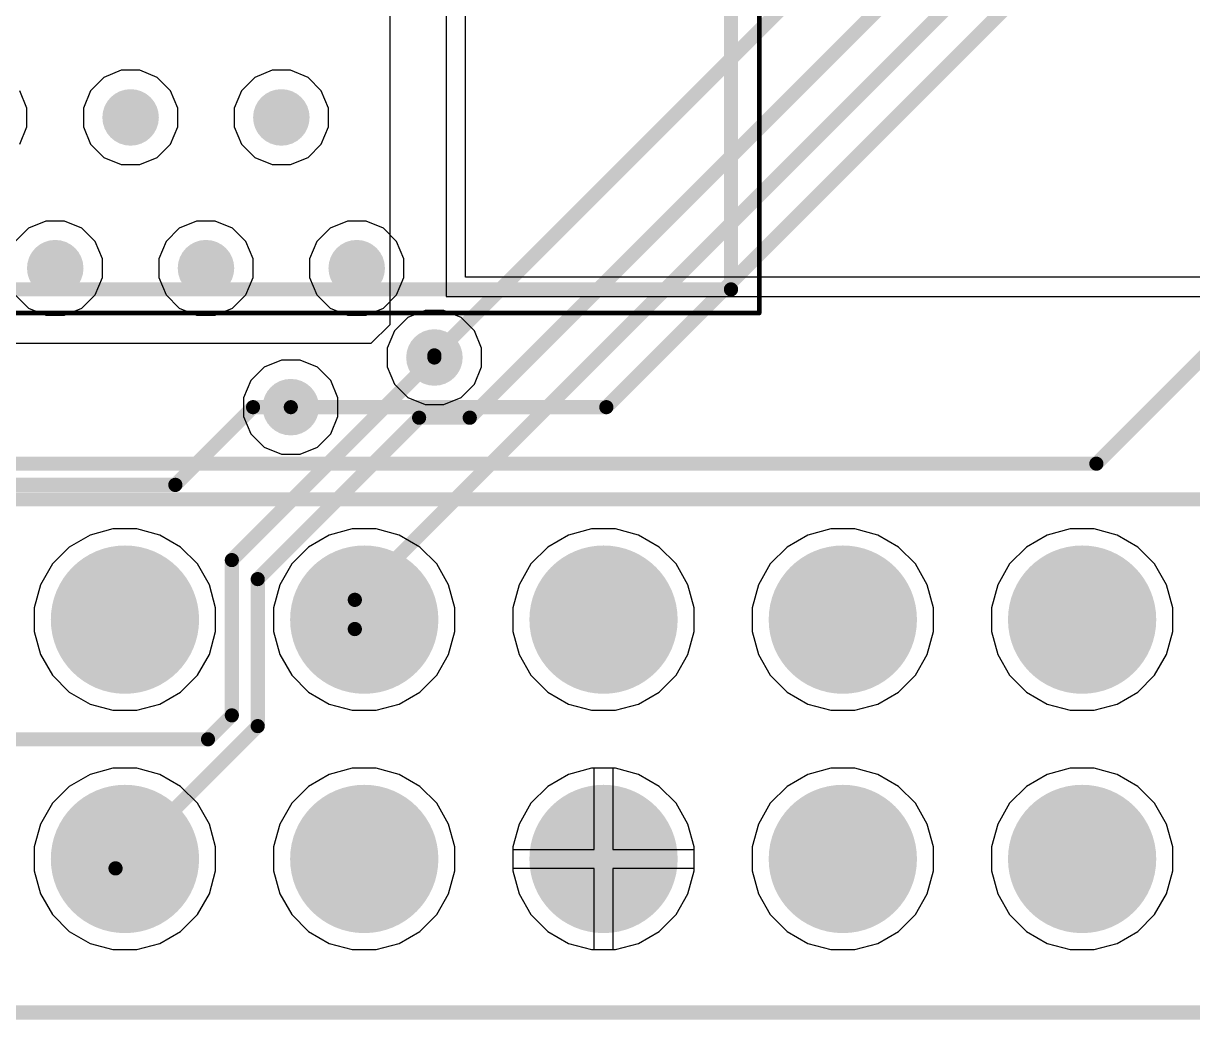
# Model space of a CAD drawing. Header units: inches. Extents: x 0 to 110, y 0 to 95.
# Drawn here: x 50.01 to 62.42, y 14.83 to 25.4 of the extents above; entities that cross this region are included whole.
import ezdxf

# ---------------------------------------------------------------- set-up
doc = ezdxf.new("R2010")
doc.units = ezdxf.units.IN
for name, color, linetype in [('Bottom Layer', 5, 'Continuous'), ('Bottom Solder', 6, 'Continuous'), ('Int1', 16, 'Continuous'), ('Int2', 76, 'Continuous'), ('Mechanical 13', 56, 'Continuous'), ('Multi-Layer', 9, 'Continuous'), ('Pad Holes', 156, 'Continuous'), ('Top Courtyard', 56, 'Continuous'), ('Top Layer', 1, 'Continuous'), ('Top Overlay', 2, 'Continuous'), ('Top Solder', 216, 'Continuous'), ('Via Holes', 16, 'Continuous')]:
    doc.layers.add(name, color=color, linetype=linetype)

# ---------------------------------------------------------------- blocks, each defined once
blk = doc.blocks.new('RPI_721')
at = {"layer": 'Bottom Layer'}
h = blk.add_hatch(color=5, dxfattribs=at)
edge = h.paths.add_edge_path()
edge.add_arc((-16.35, 25.77), 0.762, 0, 360)
h = blk.add_hatch(color=5, dxfattribs=at)
edge = h.paths.add_edge_path()
edge.add_arc((-13.81, 25.77), 0.762, 0, 360)
h = blk.add_hatch(color=5, dxfattribs=at)
edge = h.paths.add_edge_path()
edge.add_arc((-11.27, 25.77), 0.762, 0, 360)
h = blk.add_hatch(color=5, dxfattribs=at)
edge = h.paths.add_edge_path()
edge.add_arc((-8.73, 25.77), 0.762, 0, 360)
h = blk.add_hatch(color=5, dxfattribs=at)
edge = h.paths.add_edge_path()
edge.add_arc((-6.19, 25.77), 0.762, 0, 360)
h = blk.add_hatch(color=5, dxfattribs=at)
edge = h.paths.add_edge_path()
edge.add_arc((-16.35, 23.23), 0.762, 0, 360)
h = blk.add_hatch(color=5, dxfattribs=at)
edge = h.paths.add_edge_path()
edge.add_arc((-13.81, 23.23), 0.762, 0, 360)
h = blk.add_hatch(color=5, dxfattribs=at)
edge = h.paths.add_edge_path()
edge.add_arc((-11.27, 23.23), 0.762, 0, 360)
h = blk.add_hatch(color=5, dxfattribs=at)
edge = h.paths.add_edge_path()
edge.add_arc((-8.73, 23.23), 0.762, 0, 360)
h = blk.add_hatch(color=5, dxfattribs=at)
edge = h.paths.add_edge_path()
edge.add_arc((-6.19, 23.23), 0.762, 0, 360)
at = {"layer": 'Bottom Solder'}
h = blk.add_hatch(color=6, dxfattribs=at)
edge = h.paths.add_edge_path()
edge.add_arc((-16.35, 25.77), 0.787, 0, 360)
h = blk.add_hatch(color=6, dxfattribs=at)
edge = h.paths.add_edge_path()
edge.add_arc((-13.81, 25.77), 0.787, 0, 360)
h = blk.add_hatch(color=6, dxfattribs=at)
edge = h.paths.add_edge_path()
edge.add_arc((-11.27, 25.77), 0.787, 0, 360)
h = blk.add_hatch(color=6, dxfattribs=at)
edge = h.paths.add_edge_path()
edge.add_arc((-8.73, 25.77), 0.787, 0, 360)
h = blk.add_hatch(color=6, dxfattribs=at)
edge = h.paths.add_edge_path()
edge.add_arc((-6.19, 25.77), 0.787, 0, 360)
h = blk.add_hatch(color=6, dxfattribs=at)
edge = h.paths.add_edge_path()
edge.add_arc((-16.35, 23.23), 0.787, 0, 360)
h = blk.add_hatch(color=6, dxfattribs=at)
edge = h.paths.add_edge_path()
edge.add_arc((-13.81, 23.23), 0.787, 0, 360)
h = blk.add_hatch(color=6, dxfattribs=at)
edge = h.paths.add_edge_path()
edge.add_arc((-11.27, 23.23), 0.787, 0, 360)
h = blk.add_hatch(color=6, dxfattribs=at)
edge = h.paths.add_edge_path()
edge.add_arc((-8.73, 23.23), 0.787, 0, 360)
h = blk.add_hatch(color=6, dxfattribs=at)
edge = h.paths.add_edge_path()
edge.add_arc((-6.19, 23.23), 0.787, 0, 360)
at = {"layer": 'Int1'}
h = blk.add_hatch(color=16, dxfattribs=at)
edge = h.paths.add_edge_path()
edge.add_arc((-16.35, 25.77), 0.762, 0, 360)
h = blk.add_hatch(color=16, dxfattribs=at)
edge = h.paths.add_edge_path()
edge.add_arc((-13.81, 25.77), 0.762, 0, 360)
h = blk.add_hatch(color=16, dxfattribs=at)
edge = h.paths.add_edge_path()
edge.add_arc((-11.27, 25.77), 0.762, 0, 360)
h = blk.add_hatch(color=16, dxfattribs=at)
edge = h.paths.add_edge_path()
edge.add_arc((-8.73, 25.77), 0.762, 0, 360)
h = blk.add_hatch(color=16, dxfattribs=at)
edge = h.paths.add_edge_path()
edge.add_arc((-6.19, 25.77), 0.762, 0, 360)
h = blk.add_hatch(color=16, dxfattribs=at)
edge = h.paths.add_edge_path()
edge.add_arc((-16.35, 23.23), 0.762, 0, 360)
h = blk.add_hatch(color=16, dxfattribs=at)
edge = h.paths.add_edge_path()
edge.add_arc((-13.81, 23.23), 0.762, 0, 360)
h = blk.add_hatch(color=16, dxfattribs=at)
edge = h.paths.add_edge_path()
edge.add_arc((-11.27, 23.23), 0.762, 0, 360)
h = blk.add_hatch(color=16, dxfattribs=at)
edge = h.paths.add_edge_path()
edge.add_arc((-8.73, 23.23), 0.762, 0, 360)
h = blk.add_hatch(color=16, dxfattribs=at)
edge = h.paths.add_edge_path()
edge.add_arc((-6.19, 23.23), 0.762, 0, 360)
at = {"layer": 'Int2'}
h = blk.add_hatch(color=76, dxfattribs=at)
edge = h.paths.add_edge_path()
edge.add_arc((-16.35, 25.77), 0.762, 0, 360)
h = blk.add_hatch(color=76, dxfattribs=at)
edge = h.paths.add_edge_path()
edge.add_arc((-13.81, 25.77), 0.762, 0, 360)
h = blk.add_hatch(color=76, dxfattribs=at)
edge = h.paths.add_edge_path()
edge.add_arc((-11.27, 25.77), 0.762, 0, 360)
h = blk.add_hatch(color=76, dxfattribs=at)
edge = h.paths.add_edge_path()
edge.add_arc((-8.73, 25.77), 0.762, 0, 360)
h = blk.add_hatch(color=76, dxfattribs=at)
edge = h.paths.add_edge_path()
edge.add_arc((-6.19, 25.77), 0.762, 0, 360)
h = blk.add_hatch(color=76, dxfattribs=at)
edge = h.paths.add_edge_path()
edge.add_arc((-16.35, 23.23), 0.762, 0, 360)
h = blk.add_hatch(color=76, dxfattribs=at)
edge = h.paths.add_edge_path()
edge.add_arc((-13.81, 23.23), 0.762, 0, 360)
h = blk.add_hatch(color=76, dxfattribs=at)
edge = h.paths.add_edge_path()
edge.add_arc((-11.27, 23.23), 0.762, 0, 360)
h = blk.add_hatch(color=76, dxfattribs=at)
edge = h.paths.add_edge_path()
edge.add_arc((-8.73, 23.23), 0.762, 0, 360)
h = blk.add_hatch(color=76, dxfattribs=at)
edge = h.paths.add_edge_path()
edge.add_arc((-6.19, 23.23), 0.762, 0, 360)
at = {"layer": 'Multi-Layer'}
h = blk.add_hatch(color=9, dxfattribs=at)
edge = h.paths.add_edge_path()
edge.add_arc((-16.35, 25.77), 0.762, 0, 360)
h = blk.add_hatch(color=9, dxfattribs=at)
edge = h.paths.add_edge_path()
edge.add_arc((-13.81, 25.77), 0.762, 0, 360)
h = blk.add_hatch(color=9, dxfattribs=at)
edge = h.paths.add_edge_path()
edge.add_arc((-11.27, 25.77), 0.762, 0, 360)
h = blk.add_hatch(color=9, dxfattribs=at)
edge = h.paths.add_edge_path()
edge.add_arc((-8.73, 25.77), 0.762, 0, 360)
h = blk.add_hatch(color=9, dxfattribs=at)
edge = h.paths.add_edge_path()
edge.add_arc((-6.19, 25.77), 0.762, 0, 360)
h = blk.add_hatch(color=9, dxfattribs=at)
edge = h.paths.add_edge_path()
edge.add_arc((-16.35, 23.23), 0.762, 0, 360)
h = blk.add_hatch(color=9, dxfattribs=at)
edge = h.paths.add_edge_path()
edge.add_arc((-13.81, 23.23), 0.762, 0, 360)
h = blk.add_hatch(color=9, dxfattribs=at)
edge = h.paths.add_edge_path()
edge.add_arc((-11.27, 23.23), 0.762, 0, 360)
h = blk.add_hatch(color=9, dxfattribs=at)
edge = h.paths.add_edge_path()
edge.add_arc((-8.73, 23.23), 0.762, 0, 360)
h = blk.add_hatch(color=9, dxfattribs=at)
edge = h.paths.add_edge_path()
edge.add_arc((-6.19, 23.23), 0.762, 0, 360)
at = {"layer": 'Pad Holes'}
h = blk.add_hatch(color=7, dxfattribs=at)
edge = h.paths.add_edge_path()
edge.add_arc((-16.35, 25.77), 0.508, 0, 360)
h = blk.add_hatch(color=7, dxfattribs=at)
edge = h.paths.add_edge_path()
edge.add_arc((-13.81, 25.77), 0.508, 0, 360)
h = blk.add_hatch(color=7, dxfattribs=at)
edge = h.paths.add_edge_path()
edge.add_arc((-11.27, 25.77), 0.508, 0, 360)
h = blk.add_hatch(color=7, dxfattribs=at)
edge = h.paths.add_edge_path()
edge.add_arc((-8.73, 25.77), 0.508, 0, 360)
h = blk.add_hatch(color=7, dxfattribs=at)
edge = h.paths.add_edge_path()
edge.add_arc((-6.19, 25.77), 0.508, 0, 360)
h = blk.add_hatch(color=7, dxfattribs=at)
edge = h.paths.add_edge_path()
edge.add_arc((-16.35, 23.23), 0.508, 0, 360)
h = blk.add_hatch(color=7, dxfattribs=at)
edge = h.paths.add_edge_path()
edge.add_arc((-13.81, 23.23), 0.508, 0, 360)
h = blk.add_hatch(color=7, dxfattribs=at)
edge = h.paths.add_edge_path()
edge.add_arc((-11.27, 23.23), 0.508, 0, 360)
h = blk.add_hatch(color=7, dxfattribs=at)
edge = h.paths.add_edge_path()
edge.add_arc((-8.73, 23.23), 0.508, 0, 360)
h = blk.add_hatch(color=7, dxfattribs=at)
edge = h.paths.add_edge_path()
edge.add_arc((-6.19, 23.23), 0.508, 0, 360)
at = {"layer": 'Top Layer'}
h = blk.add_hatch(color=1, dxfattribs=at)
edge = h.paths.add_edge_path()
edge.add_arc((-16.35, 25.77), 0.762, 0, 360)
h = blk.add_hatch(color=1, dxfattribs=at)
edge = h.paths.add_edge_path()
edge.add_arc((-13.81, 25.77), 0.762, 0, 360)
h = blk.add_hatch(color=1, dxfattribs=at)
edge = h.paths.add_edge_path()
edge.add_arc((-11.27, 25.77), 0.762, 0, 360)
h = blk.add_hatch(color=1, dxfattribs=at)
edge = h.paths.add_edge_path()
edge.add_arc((-8.73, 25.77), 0.762, 0, 360)
h = blk.add_hatch(color=1, dxfattribs=at)
edge = h.paths.add_edge_path()
edge.add_arc((-6.19, 25.77), 0.762, 0, 360)
h = blk.add_hatch(color=1, dxfattribs=at)
edge = h.paths.add_edge_path()
edge.add_arc((-16.35, 23.23), 0.762, 0, 360)
h = blk.add_hatch(color=1, dxfattribs=at)
edge = h.paths.add_edge_path()
edge.add_arc((-13.81, 23.23), 0.762, 0, 360)
h = blk.add_hatch(color=1, dxfattribs=at)
edge = h.paths.add_edge_path()
edge.add_arc((-11.27, 23.23), 0.762, 0, 360)
h = blk.add_hatch(color=1, dxfattribs=at)
edge = h.paths.add_edge_path()
edge.add_arc((-8.73, 23.23), 0.762, 0, 360)
h = blk.add_hatch(color=1, dxfattribs=at)
edge = h.paths.add_edge_path()
edge.add_arc((-6.19, 23.23), 0.762, 0, 360)
at = {"layer": 'Top Solder'}
h = blk.add_hatch(color=216, dxfattribs=at)
edge = h.paths.add_edge_path()
edge.add_arc((-16.35, 25.77), 0.787, 0, 360)
h = blk.add_hatch(color=216, dxfattribs=at)
edge = h.paths.add_edge_path()
edge.add_arc((-13.81, 25.77), 0.787, 0, 360)
h = blk.add_hatch(color=216, dxfattribs=at)
edge = h.paths.add_edge_path()
edge.add_arc((-11.27, 25.77), 0.787, 0, 360)
h = blk.add_hatch(color=216, dxfattribs=at)
edge = h.paths.add_edge_path()
edge.add_arc((-8.73, 25.77), 0.787, 0, 360)
h = blk.add_hatch(color=216, dxfattribs=at)
edge = h.paths.add_edge_path()
edge.add_arc((-6.19, 25.77), 0.787, 0, 360)
h = blk.add_hatch(color=216, dxfattribs=at)
edge = h.paths.add_edge_path()
edge.add_arc((-16.35, 23.23), 0.787, 0, 360)
h = blk.add_hatch(color=216, dxfattribs=at)
edge = h.paths.add_edge_path()
edge.add_arc((-13.81, 23.23), 0.787, 0, 360)
h = blk.add_hatch(color=216, dxfattribs=at)
edge = h.paths.add_edge_path()
edge.add_arc((-11.27, 23.23), 0.787, 0, 360)
h = blk.add_hatch(color=216, dxfattribs=at)
edge = h.paths.add_edge_path()
edge.add_arc((-8.73, 23.23), 0.787, 0, 360)
h = blk.add_hatch(color=216, dxfattribs=at)
edge = h.paths.add_edge_path()
edge.add_arc((-6.19, 23.23), 0.787, 0, 360)
blk = doc.blocks.new('SPRH127_747')
at = {"layer": 'Mechanical 13'}
for points in [[(6.604, 6.223, 0.127, 0.127, 0), (-6.096, 6.223, 0.127, 0.127, 0)], [(-6.096, 6.223, 0.127, 0.127, 0), (-6.096, -6.477, 0.127, 0.127, 0)]]:
    blk.add_lwpolyline(points, format="xyseb", dxfattribs=at)
blk.add_lwpolyline([(-6.128, 6.223, 0.0635, 0.0635, 1), (-6.064, 6.223, 0.0635, 0.0635, 1)], format="xyseb", close=True, dxfattribs=at)
blk.add_lwpolyline([(-6.128, 6.223, 0.0635, 0.0635, 1), (-6.064, 6.223, 0.0635, 0.0635, 1)], format="xyseb", close=True, dxfattribs=at)
at = {"layer": 'Top Courtyard'}
for points in [[(6.904, 6.473, 0.05, 0.05, 0), (-6.396, 6.473, 0.05, 0.05, 0)], [(-6.396, 6.473, 0.05, 0.05, 0), (-6.396, -6.727, 0.05, 0.05, 0)]]:
    blk.add_lwpolyline(points, format="xyseb", dxfattribs=at)
blk.add_lwpolyline([(-6.408, 6.473, 0.025, 0.025, 1), (-6.384, 6.473, 0.025, 0.025, 1)], format="xyseb", close=True, dxfattribs=at)
blk.add_lwpolyline([(-6.408, 6.473, 0.025, 0.025, 1), (-6.384, 6.473, 0.025, 0.025, 1)], format="xyseb", close=True, dxfattribs=at)
at = {"layer": 'Top Overlay'}
for points in [[(-6.096, 6.223, 0.15, 0.15, 0), (-6.096, 2.973, 0.15, 0.15, 0)], [(6.604, 6.223, 0.15, 0.15, 0), (-6.096, 6.223, 0.15, 0.15, 0)]]:
    blk.add_lwpolyline(points, format="xyseb", dxfattribs=at)
blk.add_lwpolyline([(-6.134, 6.223, 0.075, 0.075, 1), (-6.058, 6.223, 0.075, 0.075, 1)], format="xyseb", close=True, dxfattribs=at)
blk.add_lwpolyline([(-6.134, 6.223, 0.075, 0.075, 1), (-6.058, 6.223, 0.075, 0.075, 1)], format="xyseb", close=True, dxfattribs=at)

msp = doc.modelspace()

# ---------------------------------------------------------------- hatches: boundary and pattern name
at = {"layer": 'Bottom Layer'}
h = msp.add_hatch(color=5, dxfattribs=at)
edge = h.paths.add_edge_path()
edge.add_arc((51.15, 24.4), 0.3, 0, 360)
h = msp.add_hatch(color=5, dxfattribs=at)
edge = h.paths.add_edge_path()
edge.add_arc((52.75, 24.4), 0.3, 0, 360)
h = msp.add_hatch(color=5, dxfattribs=at)
edge = h.paths.add_edge_path()
edge.add_arc((50.35, 22.8), 0.3, 0, 360)
h = msp.add_hatch(color=5, dxfattribs=at)
edge = h.paths.add_edge_path()
edge.add_arc((51.95, 22.8), 0.3, 0, 360)
h = msp.add_hatch(color=5, dxfattribs=at)
edge = h.paths.add_edge_path()
edge.add_arc((53.55, 22.8), 0.3, 0, 360)
h = msp.add_hatch(color=5, dxfattribs=at)
edge = h.paths.add_edge_path()
edge.add_arc((54.375, 21.852), 0.3, 0, 360)
h = msp.add_hatch(color=5, dxfattribs=at)
edge = h.paths.add_edge_path()
edge.add_arc((52.85, 21.325), 0.3, 0, 360)
at = {"layer": 'Int1'}
h = msp.add_hatch(color=16, dxfattribs=at)
edge = h.paths.add_edge_path()
edge.add_arc((51.15, 24.4), 0.3, 0, 360)
h = msp.add_hatch(color=16, dxfattribs=at)
edge = h.paths.add_edge_path()
edge.add_arc((52.75, 24.4), 0.3, 0, 360)
h = msp.add_hatch(color=16, dxfattribs=at)
edge = h.paths.add_edge_path()
edge.add_arc((50.35, 22.8), 0.3, 0, 360)
h = msp.add_hatch(color=16, dxfattribs=at)
edge = h.paths.add_edge_path()
edge.add_arc((51.95, 22.8), 0.3, 0, 360)
h = msp.add_hatch(color=16, dxfattribs=at)
edge = h.paths.add_edge_path()
edge.add_arc((53.55, 22.8), 0.3, 0, 360)
h = msp.add_hatch(color=16, dxfattribs=at)
edge = h.paths.add_edge_path()
edge.add_arc((54.375, 21.852), 0.3, 0, 360)
h = msp.add_hatch(color=16, dxfattribs=at)
edge = h.paths.add_edge_path()
edge.add_arc((52.85, 21.325), 0.3, 0, 360)
at = {"layer": 'Int2'}
h = msp.add_hatch(color=76, dxfattribs=at)
edge = h.paths.add_edge_path()
edge.add_arc((51.15, 24.4), 0.3, 0, 360)
h = msp.add_hatch(color=76, dxfattribs=at)
edge = h.paths.add_edge_path()
edge.add_arc((52.75, 24.4), 0.3, 0, 360)
h = msp.add_hatch(color=76, dxfattribs=at)
edge = h.paths.add_edge_path()
edge.add_arc((50.35, 22.8), 0.3, 0, 360)
h = msp.add_hatch(color=76, dxfattribs=at)
edge = h.paths.add_edge_path()
edge.add_arc((51.95, 22.8), 0.3, 0, 360)
h = msp.add_hatch(color=76, dxfattribs=at)
edge = h.paths.add_edge_path()
edge.add_arc((53.55, 22.8), 0.3, 0, 360)
h = msp.add_hatch(color=76, dxfattribs=at)
edge = h.paths.add_edge_path()
edge.add_arc((54.375, 21.852), 0.3, 0, 360)
h = msp.add_hatch(color=76, dxfattribs=at)
edge = h.paths.add_edge_path()
edge.add_arc((52.85, 21.325), 0.3, 0, 360)
at = {"layer": 'Top Layer'}
h = msp.add_hatch(color=1, dxfattribs=at)
edge = h.paths.add_edge_path()
edge.add_arc((51.15, 24.4), 0.3, 0, 360)
h = msp.add_hatch(color=1, dxfattribs=at)
edge = h.paths.add_edge_path()
edge.add_arc((52.75, 24.4), 0.3, 0, 360)
h = msp.add_hatch(color=1, dxfattribs=at)
edge = h.paths.add_edge_path()
edge.add_arc((50.35, 22.8), 0.3, 0, 360)
h = msp.add_hatch(color=1, dxfattribs=at)
edge = h.paths.add_edge_path()
edge.add_arc((51.95, 22.8), 0.3, 0, 360)
h = msp.add_hatch(color=1, dxfattribs=at)
edge = h.paths.add_edge_path()
edge.add_arc((53.55, 22.8), 0.3, 0, 360)
h = msp.add_hatch(color=1, dxfattribs=at)
edge = h.paths.add_edge_path()
edge.add_arc((54.375, 21.852), 0.3, 0, 360)
h = msp.add_hatch(color=1, dxfattribs=at)
edge = h.paths.add_edge_path()
edge.add_arc((52.85, 21.325), 0.3, 0, 360)
at = {"layer": 'Via Holes'}
h = msp.add_hatch(color=7, dxfattribs=at)
edge = h.paths.add_edge_path()
edge.add_arc((51.15, 24.4), 0.15, 0, 360)
h = msp.add_hatch(color=7, dxfattribs=at)
edge = h.paths.add_edge_path()
edge.add_arc((52.75, 24.4), 0.15, 0, 360)
h = msp.add_hatch(color=7, dxfattribs=at)
edge = h.paths.add_edge_path()
edge.add_arc((50.35, 22.8), 0.15, 0, 360)
h = msp.add_hatch(color=7, dxfattribs=at)
edge = h.paths.add_edge_path()
edge.add_arc((51.95, 22.8), 0.15, 0, 360)
h = msp.add_hatch(color=7, dxfattribs=at)
edge = h.paths.add_edge_path()
edge.add_arc((53.55, 22.8), 0.15, 0, 360)
h = msp.add_hatch(color=7, dxfattribs=at)
edge = h.paths.add_edge_path()
edge.add_arc((54.375, 21.852), 0.15, 0, 360)
h = msp.add_hatch(color=7, dxfattribs=at)
edge = h.paths.add_edge_path()
edge.add_arc((52.85, 21.325), 0.15, 0, 360)

# ---------------------------------------------------------------- linework, layer by layer
at = {"layer": 'Bottom Layer'}
for points in [[(54.375, 21.875, 0.15, 0.15, 0), (62.8, 30.3, 0.15, 0.15, 0)], [(61.402, 20.725, 0.15, 0.15, 0), (69.975, 29.298, 0.15, 0.15, 0)], [(56.2, 21.325, 0.15, 0.15, 0), (61.525, 26.65, 0.15, 0.15, 0)], [(54.375, 21.852, 0.15, 0.15, 0), (54.375, 21.875, 0.15, 0.15, 0)], [(52.85, 21.325, 0.15, 0.15, 0), (56.2, 21.325, 0.15, 0.15, 0)], [(40.045, 20.725, 0.15, 0.15, 0), (61.402, 20.725, 0.15, 0.15, 0)], [(42.646, 20.346, 0.15, 0.15, 0), (62.646, 20.346, 0.15, 0.15, 0)], [(45.1, 14.9, 0.15, 0.15, 0), (64.2, 14.9, 0.15, 0.15, 0)]]:
    msp.add_lwpolyline(points, format="xyseb", dxfattribs=at)
for points in [[(54.337, 21.875, 0.075, 0.075, 1), (54.412, 21.875, 0.075, 0.075, 1)], [(54.337, 21.875, 0.075, 0.075, 1), (54.412, 21.875, 0.075, 0.075, 1)], [(54.337, 21.852, 0.075, 0.075, 1), (54.412, 21.852, 0.075, 0.075, 1)], [(52.813, 21.325, 0.075, 0.075, 1), (52.888, 21.325, 0.075, 0.075, 1)], [(56.162, 21.325, 0.075, 0.075, 1), (56.237, 21.325, 0.075, 0.075, 1)], [(56.162, 21.325, 0.075, 0.075, 1), (56.237, 21.325, 0.075, 0.075, 1)], [(61.364, 20.725, 0.075, 0.075, 1), (61.439, 20.725, 0.075, 0.075, 1)], [(61.364, 20.725, 0.075, 0.075, 1), (61.439, 20.725, 0.075, 0.075, 1)]]:
    msp.add_lwpolyline(points, format="xyseb", close=True, dxfattribs=at)
at = {"layer": 'Int1'}
for p, q in [((54.5, 41.5), (54.5, 22.5)), ((54.704, 22.704), (54.704, 41.5)), ((80.014, 22.704), (54.704, 22.704)), ((54.5, 22.5), (80.014, 22.5)), ((54.276, 22.352), (54.092, 22.276)), ((54.474, 22.352), (54.276, 22.352)), ((54.658, 22.276), (54.474, 22.352)), ((54.092, 22.276), (53.951, 22.135)), ((54.799, 22.135), (54.658, 22.276)), ((53.951, 22.135), (53.875, 21.951)), ((54.875, 21.951), (54.799, 22.135)), ((53.875, 21.951), (53.875, 21.753)), ((54.875, 21.753), (54.875, 21.951)), ((52.567, 21.749), (52.426, 21.608)), ((52.751, 21.825), (52.567, 21.749)), ((52.949, 21.825), (52.751, 21.825)), ((53.133, 21.749), (52.949, 21.825)), ((53.274, 21.608), (53.133, 21.749)), ((53.875, 21.753), (53.951, 21.569)), ((54.799, 21.569), (54.875, 21.753)), ((52.426, 21.608), (52.35, 21.424)), ((53.35, 21.424), (53.274, 21.608)), ((53.951, 21.569), (54.092, 21.428)), ((54.658, 21.428), (54.799, 21.569)), ((52.35, 21.424), (52.35, 21.226)), ((53.35, 21.226), (53.35, 21.424)), ((54.092, 21.428), (54.276, 21.352)), ((54.276, 21.352), (54.474, 21.352)), ((54.474, 21.352), (54.658, 21.428)), ((52.35, 21.226), (52.426, 21.042)), ((53.274, 21.042), (53.35, 21.226)), ((52.426, 21.042), (52.567, 20.901)), ((53.133, 20.901), (53.274, 21.042)), ((52.567, 20.901), (52.751, 20.825)), ((52.949, 20.825), (53.133, 20.901)), ((52.751, 20.825), (52.949, 20.825)), ((50.963, 20.032), (50.719, 19.966)), ((51.217, 20.032), (50.963, 20.032)), ((51.461, 19.966), (51.217, 20.032)), ((53.503, 20.032), (53.259, 19.966)), ((53.757, 20.032), (53.503, 20.032)), ((54.001, 19.966), (53.757, 20.032)), ((56.043, 20.032), (55.799, 19.966)), ((56.297, 20.032), (56.043, 20.032)), ((56.541, 19.966), (56.297, 20.032)), ((58.583, 20.032), (58.339, 19.966)), ((58.837, 20.032), (58.583, 20.032)), ((59.081, 19.966), (58.837, 20.032)), ((61.123, 20.032), (60.879, 19.966)), ((61.377, 20.032), (61.123, 20.032)), ((61.621, 19.966), (61.377, 20.032)), ((50.719, 19.966), (50.499, 19.84)), ((51.681, 19.84), (51.461, 19.966)), ((53.259, 19.966), (53.039, 19.84)), ((54.221, 19.84), (54.001, 19.966)), ((55.799, 19.966), (55.579, 19.84)), ((56.761, 19.84), (56.541, 19.966)), ((58.339, 19.966), (58.119, 19.84)), ((59.301, 19.84), (59.081, 19.966)), ((60.879, 19.966), (60.659, 19.84)), ((61.841, 19.84), (61.621, 19.966)), ((50.499, 19.84), (50.32, 19.661)), ((51.86, 19.661), (51.681, 19.84)), ((53.039, 19.84), (52.86, 19.661)), ((54.4, 19.661), (54.221, 19.84)), ((55.579, 19.84), (55.4, 19.661)), ((56.94, 19.661), (56.761, 19.84)), ((58.119, 19.84), (57.94, 19.661)), ((59.48, 19.661), (59.301, 19.84)), ((60.659, 19.84), (60.48, 19.661)), ((62.02, 19.661), (61.841, 19.84)), ((50.32, 19.661), (50.194, 19.441)), ((51.986, 19.441), (51.86, 19.661)), ((52.86, 19.661), (52.734, 19.441)), ((54.526, 19.441), (54.4, 19.661)), ((55.4, 19.661), (55.274, 19.441)), ((57.066, 19.441), (56.94, 19.661)), ((57.94, 19.661), (57.814, 19.441)), ((59.606, 19.441), (59.48, 19.661)), ((60.48, 19.661), (60.354, 19.441)), ((62.146, 19.441), (62.02, 19.661)), ((50.194, 19.441), (50.128, 19.197)), ((52.052, 19.197), (51.986, 19.441)), ((52.734, 19.441), (52.668, 19.197)), ((54.592, 19.197), (54.526, 19.441)), ((55.274, 19.441), (55.208, 19.197)), ((57.132, 19.197), (57.066, 19.441)), ((57.814, 19.441), (57.748, 19.197)), ((59.672, 19.197), (59.606, 19.441)), ((60.354, 19.441), (60.288, 19.197)), ((62.212, 19.197), (62.146, 19.441)), ((50.128, 19.197), (50.128, 18.943)), ((52.052, 18.943), (52.052, 19.197)), ((52.668, 19.197), (52.668, 18.943)), ((54.592, 18.943), (54.592, 19.197)), ((55.208, 19.197), (55.208, 18.943)), ((57.132, 18.943), (57.132, 19.197)), ((57.748, 19.197), (57.748, 18.943)), ((59.672, 18.943), (59.672, 19.197)), ((60.288, 19.197), (60.288, 18.943)), ((62.212, 18.943), (62.212, 19.197)), ((50.128, 18.943), (50.194, 18.699)), ((51.986, 18.699), (52.052, 18.943)), ((52.668, 18.943), (52.734, 18.699)), ((54.526, 18.699), (54.592, 18.943)), ((55.208, 18.943), (55.274, 18.699)), ((57.066, 18.699), (57.132, 18.943)), ((57.748, 18.943), (57.814, 18.699)), ((59.606, 18.699), (59.672, 18.943)), ((60.288, 18.943), (60.354, 18.699)), ((62.146, 18.699), (62.212, 18.943)), ((50.194, 18.699), (50.32, 18.479)), ((51.86, 18.479), (51.986, 18.699)), ((52.734, 18.699), (52.86, 18.479)), ((54.4, 18.479), (54.526, 18.699)), ((55.274, 18.699), (55.4, 18.479)), ((56.94, 18.479), (57.066, 18.699)), ((57.814, 18.699), (57.94, 18.479)), ((59.48, 18.479), (59.606, 18.699)), ((60.354, 18.699), (60.48, 18.479)), ((62.02, 18.479), (62.146, 18.699)), ((50.32, 18.479), (50.499, 18.3)), ((51.681, 18.3), (51.86, 18.479)), ((52.86, 18.479), (53.039, 18.3)), ((54.221, 18.3), (54.4, 18.479)), ((55.4, 18.479), (55.579, 18.3)), ((56.761, 18.3), (56.94, 18.479)), ((57.94, 18.479), (58.119, 18.3)), ((59.301, 18.3), (59.48, 18.479)), ((60.48, 18.479), (60.659, 18.3)), ((61.841, 18.3), (62.02, 18.479)), ((50.499, 18.3), (50.719, 18.174)), ((51.461, 18.174), (51.681, 18.3)), ((53.039, 18.3), (53.259, 18.174)), ((54.001, 18.174), (54.221, 18.3)), ((55.579, 18.3), (55.799, 18.174)), ((56.541, 18.174), (56.761, 18.3)), ((58.119, 18.3), (58.339, 18.174)), ((59.081, 18.174), (59.301, 18.3)), ((60.659, 18.3), (60.879, 18.174)), ((61.621, 18.174), (61.841, 18.3)), ((50.719, 18.174), (50.963, 18.108)), ((51.217, 18.108), (51.461, 18.174)), ((53.259, 18.174), (53.503, 18.108)), ((53.757, 18.108), (54.001, 18.174)), ((55.799, 18.174), (56.043, 18.108)), ((56.297, 18.108), (56.541, 18.174)), ((58.339, 18.174), (58.583, 18.108)), ((58.837, 18.108), (59.081, 18.174)), ((60.879, 18.174), (61.123, 18.108)), ((61.377, 18.108), (61.621, 18.174)), ((50.963, 18.108), (51.217, 18.108)), ((53.503, 18.108), (53.757, 18.108)), ((56.043, 18.108), (56.297, 18.108)), ((58.583, 18.108), (58.837, 18.108)), ((61.123, 18.108), (61.377, 18.108)), ((50.719, 17.426), (50.499, 17.3)), ((50.963, 17.492), (50.719, 17.426)), ((51.217, 17.492), (50.963, 17.492)), ((51.461, 17.426), (51.217, 17.492)), ((51.681, 17.3), (51.461, 17.426)), ((53.259, 17.426), (53.039, 17.3)), ((53.503, 17.492), (53.259, 17.426)), ((53.757, 17.492), (53.503, 17.492)), ((54.001, 17.426), (53.757, 17.492)), ((54.221, 17.3), (54.001, 17.426)), ((55.799, 17.426), (55.579, 17.3)), ((56.043, 17.492), (55.799, 17.426)), ((56.297, 17.492), (56.043, 17.492)), ((56.541, 17.426), (56.297, 17.492)), ((56.761, 17.3), (56.541, 17.426)), ((58.339, 17.426), (58.119, 17.3)), ((58.583, 17.492), (58.339, 17.426)), ((58.837, 17.492), (58.583, 17.492)), ((59.081, 17.426), (58.837, 17.492)), ((59.301, 17.3), (59.081, 17.426)), ((60.879, 17.426), (60.659, 17.3)), ((61.123, 17.492), (60.879, 17.426)), ((61.377, 17.492), (61.123, 17.492)), ((61.621, 17.426), (61.377, 17.492)), ((61.841, 17.3), (61.621, 17.426)), ((50.499, 17.3), (50.32, 17.121)), ((51.86, 17.121), (51.681, 17.3)), ((53.039, 17.3), (52.86, 17.121)), ((54.4, 17.121), (54.221, 17.3)), ((55.579, 17.3), (55.4, 17.121)), ((56.94, 17.121), (56.761, 17.3)), ((58.119, 17.3), (57.94, 17.121)), ((59.48, 17.121), (59.301, 17.3)), ((60.659, 17.3), (60.48, 17.121)), ((62.02, 17.121), (61.841, 17.3)), ((50.32, 17.121), (50.194, 16.901)), ((51.986, 16.901), (51.86, 17.121)), ((52.86, 17.121), (52.734, 16.901)), ((54.526, 16.901), (54.4, 17.121)), ((55.4, 17.121), (55.274, 16.901)), ((57.066, 16.901), (56.94, 17.121)), ((57.94, 17.121), (57.814, 16.901)), ((59.606, 16.901), (59.48, 17.121)), ((60.48, 17.121), (60.354, 16.901)), ((62.146, 16.901), (62.02, 17.121)), ((50.194, 16.901), (50.128, 16.657)), ((52.052, 16.657), (51.986, 16.901)), ((52.734, 16.901), (52.668, 16.657)), ((54.592, 16.657), (54.526, 16.901)), ((55.274, 16.901), (55.208, 16.657)), ((57.132, 16.657), (57.066, 16.901)), ((57.814, 16.901), (57.748, 16.657)), ((59.672, 16.657), (59.606, 16.901)), ((60.354, 16.901), (60.288, 16.657)), ((62.212, 16.657), (62.146, 16.901)), ((50.128, 16.657), (50.128, 16.403)), ((52.052, 16.403), (52.052, 16.657)), ((52.668, 16.657), (52.668, 16.403)), ((54.592, 16.403), (54.592, 16.657)), ((55.208, 16.657), (55.208, 16.403)), ((57.132, 16.403), (57.132, 16.657)), ((57.748, 16.657), (57.748, 16.403)), ((59.672, 16.403), (59.672, 16.657)), ((60.288, 16.657), (60.288, 16.403)), ((62.212, 16.403), (62.212, 16.657)), ((50.128, 16.403), (50.194, 16.159)), ((51.986, 16.159), (52.052, 16.403)), ((52.668, 16.403), (52.734, 16.159)), ((54.526, 16.159), (54.592, 16.403)), ((55.208, 16.403), (55.274, 16.159)), ((57.066, 16.159), (57.132, 16.403)), ((57.748, 16.403), (57.814, 16.159)), ((59.606, 16.159), (59.672, 16.403)), ((60.288, 16.403), (60.354, 16.159)), ((62.146, 16.159), (62.212, 16.403)), ((50.194, 16.159), (50.32, 15.939)), ((51.86, 15.939), (51.986, 16.159)), ((52.734, 16.159), (52.86, 15.939)), ((54.4, 15.939), (54.526, 16.159)), ((55.274, 16.159), (55.4, 15.939)), ((56.94, 15.939), (57.066, 16.159)), ((57.814, 16.159), (57.94, 15.939)), ((59.48, 15.939), (59.606, 16.159)), ((60.354, 16.159), (60.48, 15.939)), ((62.02, 15.939), (62.146, 16.159)), ((50.32, 15.939), (50.499, 15.76)), ((51.681, 15.76), (51.86, 15.939)), ((52.86, 15.939), (53.039, 15.76)), ((54.221, 15.76), (54.4, 15.939)), ((55.4, 15.939), (55.579, 15.76)), ((56.761, 15.76), (56.94, 15.939)), ((57.94, 15.939), (58.119, 15.76)), ((59.301, 15.76), (59.48, 15.939)), ((60.48, 15.939), (60.659, 15.76)), ((61.841, 15.76), (62.02, 15.939)), ((50.499, 15.76), (50.719, 15.634)), ((51.461, 15.634), (51.681, 15.76)), ((53.039, 15.76), (53.259, 15.634)), ((54.001, 15.634), (54.221, 15.76)), ((55.579, 15.76), (55.799, 15.634)), ((56.541, 15.634), (56.761, 15.76)), ((58.119, 15.76), (58.339, 15.634)), ((59.081, 15.634), (59.301, 15.76)), ((60.659, 15.76), (60.879, 15.634)), ((61.621, 15.634), (61.841, 15.76)), ((50.719, 15.634), (50.963, 15.568)), ((50.963, 15.568), (51.217, 15.568)), ((51.217, 15.568), (51.461, 15.634)), ((53.259, 15.634), (53.503, 15.568)), ((53.503, 15.568), (53.757, 15.568)), ((53.757, 15.568), (54.001, 15.634)), ((55.799, 15.634), (56.043, 15.568)), ((56.043, 15.568), (56.297, 15.568)), ((56.297, 15.568), (56.541, 15.634)), ((58.339, 15.634), (58.583, 15.568)), ((58.583, 15.568), (58.837, 15.568)), ((58.837, 15.568), (59.081, 15.634)), ((60.879, 15.634), (61.123, 15.568)), ((61.123, 15.568), (61.377, 15.568)), ((61.377, 15.568), (61.621, 15.634))]:
    msp.add_line(p, q, dxfattribs=at)
at = {"layer": 'Int2'}
for p, q in [((50.867, 24.824), (50.726, 24.683)), ((51.051, 24.9), (50.867, 24.824)), ((51.249, 24.9), (51.051, 24.9)), ((51.433, 24.824), (51.249, 24.9)), ((51.574, 24.683), (51.433, 24.824)), ((52.467, 24.824), (52.326, 24.683)), ((52.651, 24.9), (52.467, 24.824)), ((52.849, 24.9), (52.651, 24.9)), ((53.033, 24.824), (52.849, 24.9)), ((53.174, 24.683), (53.033, 24.824)), ((50.05, 24.499), (49.974, 24.683)), ((50.726, 24.683), (50.65, 24.499)), ((51.65, 24.499), (51.574, 24.683)), ((52.326, 24.683), (52.25, 24.499)), ((53.25, 24.499), (53.174, 24.683)), ((50.05, 24.301), (50.05, 24.499)), ((50.65, 24.499), (50.65, 24.301)), ((51.65, 24.301), (51.65, 24.499)), ((52.25, 24.499), (52.25, 24.301)), ((53.25, 24.301), (53.25, 24.499)), ((49.974, 24.117), (50.05, 24.301)), ((50.65, 24.301), (50.726, 24.117)), ((51.574, 24.117), (51.65, 24.301)), ((52.25, 24.301), (52.326, 24.117)), ((53.174, 24.117), (53.25, 24.301)), ((50.726, 24.117), (50.867, 23.976)), ((51.433, 23.976), (51.574, 24.117)), ((52.326, 24.117), (52.467, 23.976)), ((53.033, 23.976), (53.174, 24.117)), ((50.867, 23.976), (51.051, 23.9)), ((51.249, 23.9), (51.433, 23.976)), ((52.467, 23.976), (52.651, 23.9)), ((52.849, 23.9), (53.033, 23.976)), ((51.051, 23.9), (51.249, 23.9)), ((52.651, 23.9), (52.849, 23.9)), ((50.067, 23.224), (49.926, 23.083)), ((50.251, 23.3), (50.067, 23.224)), ((50.449, 23.3), (50.251, 23.3)), ((50.633, 23.224), (50.449, 23.3)), ((50.774, 23.083), (50.633, 23.224)), ((51.667, 23.224), (51.526, 23.083)), ((51.851, 23.3), (51.667, 23.224)), ((52.049, 23.3), (51.851, 23.3)), ((52.233, 23.224), (52.049, 23.3)), ((52.374, 23.083), (52.233, 23.224)), ((53.267, 23.224), (53.126, 23.083)), ((53.451, 23.3), (53.267, 23.224)), ((53.649, 23.3), (53.451, 23.3)), ((53.833, 23.224), (53.649, 23.3)), ((53.974, 23.083), (53.833, 23.224)), ((50.85, 22.899), (50.774, 23.083)), ((51.526, 23.083), (51.45, 22.899)), ((52.45, 22.899), (52.374, 23.083)), ((53.126, 23.083), (53.05, 22.899)), ((54.05, 22.899), (53.974, 23.083)), ((50.85, 22.701), (50.85, 22.899)), ((51.45, 22.899), (51.45, 22.701)), ((52.45, 22.701), (52.45, 22.899)), ((53.05, 22.899), (53.05, 22.701)), ((54.05, 22.701), (54.05, 22.899)), ((50.774, 22.517), (50.85, 22.701)), ((51.45, 22.701), (51.526, 22.517)), ((52.374, 22.517), (52.45, 22.701)), ((53.05, 22.701), (53.126, 22.517)), ((53.974, 22.517), (54.05, 22.701)), ((49.926, 22.517), (50.067, 22.376)), ((50.633, 22.376), (50.774, 22.517)), ((51.526, 22.517), (51.667, 22.376)), ((52.233, 22.376), (52.374, 22.517)), ((53.126, 22.517), (53.267, 22.376)), ((53.833, 22.376), (53.974, 22.517)), ((50.067, 22.376), (50.251, 22.3)), ((50.449, 22.3), (50.633, 22.376)), ((51.667, 22.376), (51.851, 22.3)), ((52.049, 22.3), (52.233, 22.376)), ((53.267, 22.376), (53.451, 22.3)), ((53.649, 22.3), (53.833, 22.376)), ((54.276, 22.352), (54.092, 22.276)), ((54.474, 22.352), (54.276, 22.352)), ((54.658, 22.276), (54.474, 22.352)), ((50.251, 22.3), (50.449, 22.3)), ((51.851, 22.3), (52.049, 22.3)), ((53.451, 22.3), (53.649, 22.3)), ((54.092, 22.276), (53.951, 22.135)), ((54.799, 22.135), (54.658, 22.276)), ((53.951, 22.135), (53.875, 21.951)), ((54.875, 21.951), (54.799, 22.135)), ((53.875, 21.951), (53.875, 21.753)), ((54.875, 21.753), (54.875, 21.951)), ((52.567, 21.749), (52.426, 21.608)), ((52.751, 21.825), (52.567, 21.749)), ((52.949, 21.825), (52.751, 21.825)), ((53.133, 21.749), (52.949, 21.825)), ((53.274, 21.608), (53.133, 21.749)), ((53.875, 21.753), (53.951, 21.569)), ((54.799, 21.569), (54.875, 21.753)), ((52.426, 21.608), (52.35, 21.424)), ((53.35, 21.424), (53.274, 21.608)), ((53.951, 21.569), (54.092, 21.428)), ((54.658, 21.428), (54.799, 21.569)), ((52.35, 21.424), (52.35, 21.226)), ((53.35, 21.226), (53.35, 21.424)), ((54.092, 21.428), (54.276, 21.352)), ((54.276, 21.352), (54.474, 21.352)), ((54.474, 21.352), (54.658, 21.428)), ((52.35, 21.226), (52.426, 21.042)), ((53.274, 21.042), (53.35, 21.226)), ((52.426, 21.042), (52.567, 20.901)), ((53.133, 20.901), (53.274, 21.042)), ((52.567, 20.901), (52.751, 20.825)), ((52.949, 20.825), (53.133, 20.901)), ((52.751, 20.825), (52.949, 20.825)), ((50.963, 20.032), (50.719, 19.966)), ((51.217, 20.032), (50.963, 20.032)), ((51.461, 19.966), (51.217, 20.032)), ((53.503, 20.032), (53.259, 19.966)), ((53.757, 20.032), (53.503, 20.032)), ((54.001, 19.966), (53.757, 20.032)), ((56.043, 20.032), (55.799, 19.966)), ((56.297, 20.032), (56.043, 20.032)), ((56.541, 19.966), (56.297, 20.032)), ((58.583, 20.032), (58.339, 19.966)), ((58.837, 20.032), (58.583, 20.032)), ((59.081, 19.966), (58.837, 20.032)), ((61.123, 20.032), (60.879, 19.966)), ((61.377, 20.032), (61.123, 20.032)), ((61.621, 19.966), (61.377, 20.032)), ((50.719, 19.966), (50.499, 19.84)), ((51.681, 19.84), (51.461, 19.966)), ((53.259, 19.966), (53.039, 19.84)), ((54.221, 19.84), (54.001, 19.966)), ((55.799, 19.966), (55.579, 19.84)), ((56.761, 19.84), (56.541, 19.966)), ((58.339, 19.966), (58.119, 19.84)), ((59.301, 19.84), (59.081, 19.966)), ((60.879, 19.966), (60.659, 19.84)), ((61.841, 19.84), (61.621, 19.966)), ((50.499, 19.84), (50.32, 19.661)), ((51.86, 19.661), (51.681, 19.84)), ((53.039, 19.84), (52.86, 19.661)), ((54.4, 19.661), (54.221, 19.84)), ((55.579, 19.84), (55.4, 19.661)), ((56.94, 19.661), (56.761, 19.84)), ((58.119, 19.84), (57.94, 19.661)), ((59.48, 19.661), (59.301, 19.84)), ((60.659, 19.84), (60.48, 19.661)), ((62.02, 19.661), (61.841, 19.84)), ((50.32, 19.661), (50.194, 19.441)), ((51.986, 19.441), (51.86, 19.661)), ((52.86, 19.661), (52.734, 19.441)), ((54.526, 19.441), (54.4, 19.661)), ((55.4, 19.661), (55.274, 19.441)), ((57.066, 19.441), (56.94, 19.661)), ((57.94, 19.661), (57.814, 19.441)), ((59.606, 19.441), (59.48, 19.661)), ((60.48, 19.661), (60.354, 19.441)), ((62.146, 19.441), (62.02, 19.661)), ((50.194, 19.441), (50.128, 19.197)), ((52.052, 19.197), (51.986, 19.441)), ((52.734, 19.441), (52.668, 19.197)), ((54.592, 19.197), (54.526, 19.441)), ((55.274, 19.441), (55.208, 19.197)), ((57.132, 19.197), (57.066, 19.441)), ((57.814, 19.441), (57.748, 19.197)), ((59.672, 19.197), (59.606, 19.441)), ((60.354, 19.441), (60.288, 19.197)), ((62.212, 19.197), (62.146, 19.441)), ((50.128, 19.197), (50.128, 18.943)), ((52.052, 18.943), (52.052, 19.197)), ((52.668, 19.197), (52.668, 18.943)), ((54.592, 18.943), (54.592, 19.197)), ((55.208, 19.197), (55.208, 18.943)), ((57.132, 18.943), (57.132, 19.197)), ((57.748, 19.197), (57.748, 18.943)), ((59.672, 18.943), (59.672, 19.197)), ((60.288, 19.197), (60.288, 18.943)), ((62.212, 18.943), (62.212, 19.197)), ((50.128, 18.943), (50.194, 18.699)), ((51.986, 18.699), (52.052, 18.943)), ((52.668, 18.943), (52.734, 18.699)), ((54.526, 18.699), (54.592, 18.943)), ((55.208, 18.943), (55.274, 18.699)), ((57.066, 18.699), (57.132, 18.943)), ((57.748, 18.943), (57.814, 18.699)), ((59.606, 18.699), (59.672, 18.943)), ((60.288, 18.943), (60.354, 18.699)), ((62.146, 18.699), (62.212, 18.943)), ((50.194, 18.699), (50.32, 18.479)), ((51.86, 18.479), (51.986, 18.699)), ((52.734, 18.699), (52.86, 18.479)), ((54.4, 18.479), (54.526, 18.699)), ((55.274, 18.699), (55.4, 18.479)), ((56.94, 18.479), (57.066, 18.699)), ((57.814, 18.699), (57.94, 18.479)), ((59.48, 18.479), (59.606, 18.699)), ((60.354, 18.699), (60.48, 18.479)), ((62.02, 18.479), (62.146, 18.699)), ((50.32, 18.479), (50.499, 18.3)), ((51.681, 18.3), (51.86, 18.479)), ((52.86, 18.479), (53.039, 18.3)), ((54.221, 18.3), (54.4, 18.479)), ((55.4, 18.479), (55.579, 18.3)), ((56.761, 18.3), (56.94, 18.479)), ((57.94, 18.479), (58.119, 18.3)), ((59.301, 18.3), (59.48, 18.479)), ((60.48, 18.479), (60.659, 18.3)), ((61.841, 18.3), (62.02, 18.479)), ((50.499, 18.3), (50.719, 18.174)), ((51.461, 18.174), (51.681, 18.3)), ((53.039, 18.3), (53.259, 18.174)), ((54.001, 18.174), (54.221, 18.3)), ((55.579, 18.3), (55.799, 18.174)), ((56.541, 18.174), (56.761, 18.3)), ((58.119, 18.3), (58.339, 18.174)), ((59.081, 18.174), (59.301, 18.3)), ((60.659, 18.3), (60.879, 18.174)), ((61.621, 18.174), (61.841, 18.3)), ((50.719, 18.174), (50.963, 18.108)), ((51.217, 18.108), (51.461, 18.174)), ((53.259, 18.174), (53.503, 18.108)), ((53.757, 18.108), (54.001, 18.174)), ((55.799, 18.174), (56.043, 18.108)), ((56.297, 18.108), (56.541, 18.174)), ((58.339, 18.174), (58.583, 18.108)), ((58.837, 18.108), (59.081, 18.174)), ((60.879, 18.174), (61.123, 18.108)), ((61.377, 18.108), (61.621, 18.174)), ((50.963, 18.108), (51.217, 18.108)), ((53.503, 18.108), (53.757, 18.108)), ((56.043, 18.108), (56.297, 18.108)), ((58.583, 18.108), (58.837, 18.108)), ((61.123, 18.108), (61.377, 18.108)), ((50.719, 17.426), (50.499, 17.3)), ((50.963, 17.492), (50.719, 17.426)), ((51.217, 17.492), (50.963, 17.492)), ((51.461, 17.426), (51.217, 17.492)), ((51.681, 17.3), (51.461, 17.426)), ((53.259, 17.426), (53.039, 17.3)), ((53.503, 17.492), (53.259, 17.426)), ((53.757, 17.492), (53.503, 17.492)), ((54.001, 17.426), (53.757, 17.492)), ((54.221, 17.3), (54.001, 17.426)), ((55.799, 17.426), (55.579, 17.3)), ((56.043, 17.492), (55.799, 17.426)), ((56.07, 17.492), (56.043, 17.492)), ((56.07, 16.63), (56.07, 17.492)), ((56.297, 17.492), (56.27, 17.492)), ((56.27, 17.492), (56.27, 16.63)), ((56.541, 17.426), (56.297, 17.492)), ((56.761, 17.3), (56.541, 17.426)), ((58.339, 17.426), (58.119, 17.3)), ((58.583, 17.492), (58.339, 17.426)), ((58.837, 17.492), (58.583, 17.492)), ((59.081, 17.426), (58.837, 17.492)), ((59.301, 17.3), (59.081, 17.426)), ((60.879, 17.426), (60.659, 17.3)), ((61.123, 17.492), (60.879, 17.426)), ((61.377, 17.492), (61.123, 17.492)), ((61.621, 17.426), (61.377, 17.492)), ((61.841, 17.3), (61.621, 17.426)), ((50.499, 17.3), (50.32, 17.121)), ((51.86, 17.121), (51.681, 17.3)), ((53.039, 17.3), (52.86, 17.121)), ((54.4, 17.121), (54.221, 17.3)), ((55.579, 17.3), (55.4, 17.121)), ((56.94, 17.121), (56.761, 17.3)), ((58.119, 17.3), (57.94, 17.121)), ((59.48, 17.121), (59.301, 17.3)), ((60.659, 17.3), (60.48, 17.121)), ((62.02, 17.121), (61.841, 17.3)), ((50.32, 17.121), (50.194, 16.901)), ((51.986, 16.901), (51.86, 17.121)), ((52.86, 17.121), (52.734, 16.901)), ((54.526, 16.901), (54.4, 17.121)), ((55.4, 17.121), (55.274, 16.901)), ((57.066, 16.901), (56.94, 17.121)), ((57.94, 17.121), (57.814, 16.901)), ((59.606, 16.901), (59.48, 17.121)), ((60.48, 17.121), (60.354, 16.901)), ((62.146, 16.901), (62.02, 17.121)), ((50.194, 16.901), (50.128, 16.657)), ((52.052, 16.657), (51.986, 16.901)), ((52.734, 16.901), (52.668, 16.657)), ((54.592, 16.657), (54.526, 16.901)), ((55.274, 16.901), (55.208, 16.657)), ((57.132, 16.657), (57.066, 16.901)), ((57.814, 16.901), (57.748, 16.657)), ((59.672, 16.657), (59.606, 16.901)), ((60.354, 16.901), (60.288, 16.657)), ((62.212, 16.657), (62.146, 16.901)), ((50.128, 16.657), (50.128, 16.403)), ((52.052, 16.403), (52.052, 16.657)), ((52.668, 16.657), (52.668, 16.403)), ((54.592, 16.403), (54.592, 16.657)), ((55.208, 16.657), (55.208, 16.63)), ((57.132, 16.63), (57.132, 16.657)), ((57.748, 16.657), (57.748, 16.403)), ((59.672, 16.403), (59.672, 16.657)), ((60.288, 16.657), (60.288, 16.403)), ((62.212, 16.403), (62.212, 16.657)), ((55.208, 16.63), (56.07, 16.63)), ((56.27, 16.63), (57.132, 16.63)), ((50.128, 16.403), (50.194, 16.159)), ((51.986, 16.159), (52.052, 16.403)), ((52.668, 16.403), (52.734, 16.159)), ((54.526, 16.159), (54.592, 16.403)), ((56.07, 16.43), (55.208, 16.43)), ((55.208, 16.43), (55.208, 16.403)), ((55.208, 16.403), (55.274, 16.159)), ((56.07, 15.568), (56.07, 16.43)), ((57.132, 16.43), (56.27, 16.43)), ((56.27, 16.43), (56.27, 15.568)), ((57.066, 16.159), (57.132, 16.403)), ((57.132, 16.403), (57.132, 16.43)), ((57.748, 16.403), (57.814, 16.159)), ((59.606, 16.159), (59.672, 16.403)), ((60.288, 16.403), (60.354, 16.159)), ((62.146, 16.159), (62.212, 16.403)), ((50.194, 16.159), (50.32, 15.939)), ((51.86, 15.939), (51.986, 16.159)), ((52.734, 16.159), (52.86, 15.939)), ((54.4, 15.939), (54.526, 16.159)), ((55.274, 16.159), (55.4, 15.939)), ((56.94, 15.939), (57.066, 16.159)), ((57.814, 16.159), (57.94, 15.939)), ((59.48, 15.939), (59.606, 16.159)), ((60.354, 16.159), (60.48, 15.939)), ((62.02, 15.939), (62.146, 16.159)), ((50.32, 15.939), (50.499, 15.76)), ((51.681, 15.76), (51.86, 15.939)), ((52.86, 15.939), (53.039, 15.76)), ((54.221, 15.76), (54.4, 15.939)), ((55.4, 15.939), (55.579, 15.76)), ((56.761, 15.76), (56.94, 15.939)), ((57.94, 15.939), (58.119, 15.76)), ((59.301, 15.76), (59.48, 15.939)), ((60.48, 15.939), (60.659, 15.76)), ((61.841, 15.76), (62.02, 15.939)), ((50.499, 15.76), (50.719, 15.634)), ((51.461, 15.634), (51.681, 15.76)), ((53.039, 15.76), (53.259, 15.634)), ((54.001, 15.634), (54.221, 15.76)), ((55.579, 15.76), (55.799, 15.634)), ((56.541, 15.634), (56.761, 15.76)), ((58.119, 15.76), (58.339, 15.634)), ((59.081, 15.634), (59.301, 15.76)), ((60.659, 15.76), (60.879, 15.634)), ((61.621, 15.634), (61.841, 15.76)), ((50.719, 15.634), (50.963, 15.568)), ((50.963, 15.568), (51.217, 15.568)), ((51.217, 15.568), (51.461, 15.634)), ((53.259, 15.634), (53.503, 15.568)), ((53.503, 15.568), (53.757, 15.568)), ((53.757, 15.568), (54.001, 15.634)), ((55.799, 15.634), (56.043, 15.568)), ((56.043, 15.568), (56.07, 15.568)), ((56.27, 15.568), (56.297, 15.568)), ((56.297, 15.568), (56.541, 15.634)), ((58.339, 15.634), (58.583, 15.568)), ((58.583, 15.568), (58.837, 15.568)), ((58.837, 15.568), (59.081, 15.634)), ((60.879, 15.634), (61.123, 15.568)), ((61.123, 15.568), (61.377, 15.568)), ((61.377, 15.568), (61.621, 15.634))]:
    msp.add_line(p, q, dxfattribs=at)
at = {"layer": 'Top Layer'}
for p, q in [((53.9, 35.7), (53.9, 22.2)), ((53.9, 22.2), (53.7, 22)), ((53.7, 22), (41.5, 22))]:
    msp.add_line(p, q, dxfattribs=at)
for points in [[(54.75, 21.213, 0.15, 0.15, 0), (61.8, 28.263, 0.15, 0.15, 0)], [(53.53, 19.28, 0.15, 0.15, 0), (62.2, 27.95, 0.15, 0.15, 0)], [(52.225, 19.702, 0.15, 0.15, 0), (54.375, 21.852, 0.15, 0.15, 0)], [(51.625, 20.5, 0.15, 0.15, 0), (52.45, 21.325, 0.15, 0.15, 0)], [(52.45, 21.325, 0.15, 0.15, 0), (52.85, 21.325, 0.15, 0.15, 0)], [(52.5, 19.5, 0.15, 0.15, 0), (54.213, 21.213, 0.15, 0.15, 0)], [(54.213, 21.213, 0.15, 0.15, 0), (54.75, 21.213, 0.15, 0.15, 0)], [(47.5, 20.5, 0.15, 0.15, 0), (51.625, 20.5, 0.15, 0.15, 0)], [(52.225, 18.054, 0.15, 0.15, 0), (52.225, 19.702, 0.15, 0.15, 0)], [(52.5, 17.94, 0.15, 0.15, 0), (52.5, 19.5, 0.15, 0.15, 0)], [(53.53, 18.97, 0.15, 0.15, 0), (53.53, 19.28, 0.15, 0.15, 0)], [(51.971, 17.8, 0.15, 0.15, 0), (52.225, 18.054, 0.15, 0.15, 0)], [(50.99, 16.43, 0.15, 0.15, 0), (52.5, 17.94, 0.15, 0.15, 0)], [(47.05, 17.8, 0.15, 0.15, 0), (51.971, 17.8, 0.15, 0.15, 0)]]:
    msp.add_lwpolyline(points, format="xyseb", dxfattribs=at)
for points in [[(54.337, 21.852, 0.075, 0.075, 1), (54.412, 21.852, 0.075, 0.075, 1)], [(52.412, 21.325, 0.075, 0.075, 1), (52.487, 21.325, 0.075, 0.075, 1)], [(52.412, 21.325, 0.075, 0.075, 1), (52.487, 21.325, 0.075, 0.075, 1)], [(52.813, 21.325, 0.075, 0.075, 1), (52.888, 21.325, 0.075, 0.075, 1)], [(54.175, 21.213, 0.075, 0.075, 1), (54.25, 21.213, 0.075, 0.075, 1)], [(54.175, 21.213, 0.075, 0.075, 1), (54.25, 21.213, 0.075, 0.075, 1)], [(54.712, 21.213, 0.075, 0.075, 1), (54.788, 21.213, 0.075, 0.075, 1)], [(54.712, 21.213, 0.075, 0.075, 1), (54.788, 21.213, 0.075, 0.075, 1)], [(51.587, 20.5, 0.075, 0.075, 1), (51.663, 20.5, 0.075, 0.075, 1)], [(51.587, 20.5, 0.075, 0.075, 1), (51.663, 20.5, 0.075, 0.075, 1)], [(52.187, 19.702, 0.075, 0.075, 1), (52.262, 19.702, 0.075, 0.075, 1)], [(52.187, 19.702, 0.075, 0.075, 1), (52.262, 19.702, 0.075, 0.075, 1)], [(52.462, 19.5, 0.075, 0.075, 1), (52.537, 19.5, 0.075, 0.075, 1)], [(52.462, 19.5, 0.075, 0.075, 1), (52.537, 19.5, 0.075, 0.075, 1)], [(53.492, 19.28, 0.075, 0.075, 1), (53.568, 19.28, 0.075, 0.075, 1)], [(53.492, 19.28, 0.075, 0.075, 1), (53.568, 19.28, 0.075, 0.075, 1)], [(53.492, 18.97, 0.075, 0.075, 1), (53.568, 18.97, 0.075, 0.075, 1)], [(52.187, 18.054, 0.075, 0.075, 1), (52.262, 18.054, 0.075, 0.075, 1)], [(52.187, 18.054, 0.075, 0.075, 1), (52.262, 18.054, 0.075, 0.075, 1)], [(52.462, 17.94, 0.075, 0.075, 1), (52.537, 17.94, 0.075, 0.075, 1)], [(52.462, 17.94, 0.075, 0.075, 1), (52.537, 17.94, 0.075, 0.075, 1)], [(51.934, 17.8, 0.075, 0.075, 1), (52.009, 17.8, 0.075, 0.075, 1)], [(51.934, 17.8, 0.075, 0.075, 1), (52.009, 17.8, 0.075, 0.075, 1)], [(50.952, 16.43, 0.075, 0.075, 1), (51.028, 16.43, 0.075, 0.075, 1)]]:
    msp.add_lwpolyline(points, format="xyseb", close=True, dxfattribs=at)

# ---------------------------------------------------------------- block references
at = {"rotation": 180}
for name, p in [('RPI_721', (44.9, 42.3)), ('SPRH127_747', (51.427, 28.798))]:
    msp.add_blockref(name, p, dxfattribs=at)

doc.saveas('drawing.dxf')
